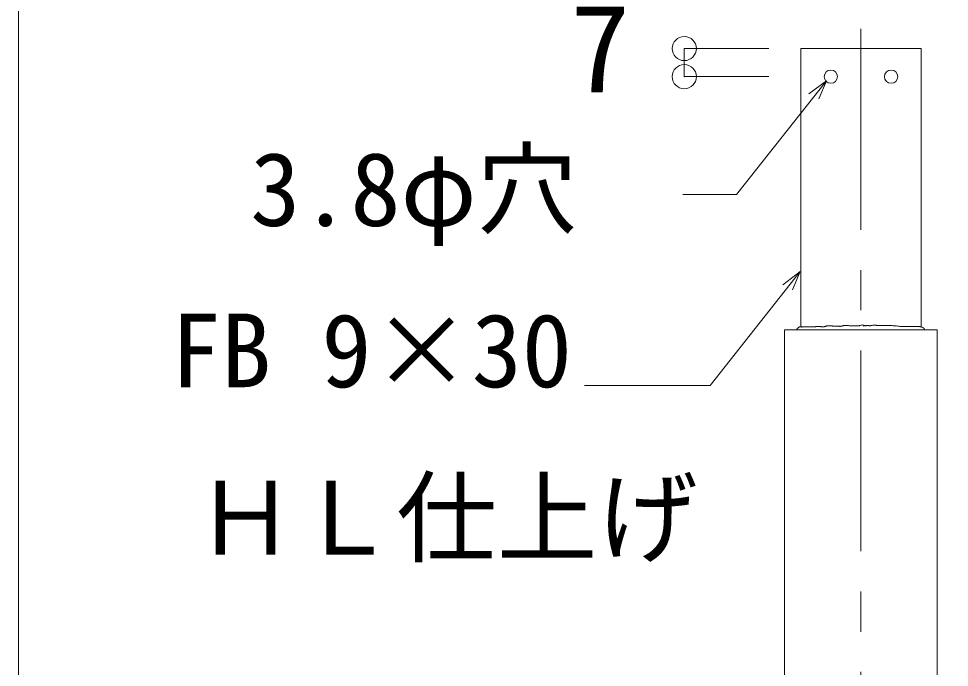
# Model space of a CAD drawing. Units: millimetres, scale not verified. Extents: x -3793 to 1974, y -1367 to 1367.
# Drawn here: x -1974 to -1742.4, y -708 to -546.5 of the extents above; entities that cross this region are included whole.
import ezdxf
from ezdxf.enums import TextEntityAlignment as Align

# ---------------------------------------------------------------- set-up
doc = ezdxf.new("R2010")
doc.units = ezdxf.units.MM
doc.header["$LTSCALE"] = 10
doc.header["$PDMODE"] = 32
doc.header["$PDSIZE"] = 6
doc.linetypes.add('CHAIN1', pattern=[8, 5, -1, 1, -1])
doc.layers.add('0-F_外枠', color=7, linetype='Continuous', lineweight=18)
doc.styles.add('ＭＳ ゴシック', font='')
doc.styles.get('ＭＳ ゴシック').set_extended_font_data('MS Gothic')

msp = doc.modelspace()

# ---------------------------------------------------------------- linework, layer by layer
at = {"layer": '0-F_外枠', "color": 5, "linetype": 'CHAIN1'}
msp.add_line((-1764.43, -549.09), (-1764.43, -1274.47), dxfattribs=at)
at = {"layer": '0-F_外枠', "color": 3, "lineweight": 9}
for p, q in [((-1808.38, -553.98), (-1787.33, -553.98)), ((-1808.38, -553.98), (-1808.38, -560.98)), ((-1808.38, -560.98), (-1787.33, -560.98)), ((-1773, -562.03), (-1777.37, -565.28)), ((-1795.39, -590.34), (-1808.72, -590.34)), ((-1779.53, -609.49), (-1781.47, -613.99)), ((-1801.91, -637.8), (-1833.23, -637.8))]:
    msp.add_line(p, q, dxfattribs=at)
at = {"layer": '0-F_外枠'}
for p, q in [((-1779.43, -553.98), (-1749.43, -553.98)), ((-1779.43, -553.98), (-1779.43, -623.25)), ((-1749.43, -553.98), (-1749.43, -623.27)), ((-1760.36, -622.88), (-1760.38, -622.88)), ((-1760.33, -622.88), (-1760.36, -622.88)), ((-1760.32, -622.88), (-1760.33, -622.88)), ((-1760.02, -622.88), (-1760.06, -622.88)), ((-1759.98, -622.88), (-1760.02, -622.88)), ((-1759.96, -622.88), (-1759.98, -622.88)), ((-1759.94, -622.88), (-1759.96, -622.88)), ((-1759.83, -622.88), (-1759.87, -622.88)), ((-1759.8, -622.88), (-1759.83, -622.88)), ((-1759.76, -622.88), (-1759.8, -622.88)), ((-1759.72, -622.88), (-1759.76, -622.88)), ((-1759.69, -622.88), (-1759.72, -622.88)), ((-1759.65, -622.88), (-1759.69, -622.88)), ((-1783.43, -623.98), (-1783.43, -1246.61)), ((-1778.62, -623.21), (-1778.63, -623.21)), ((-1778.6, -623.21), (-1778.62, -623.21)), ((-1778.59, -623.22), (-1778.6, -623.21)), ((-1778.58, -623.22), (-1778.59, -623.22)), ((-1778.53, -623.22), (-1778.54, -623.22)), ((-1778.51, -623.22), (-1778.53, -623.22)), ((-1778.49, -623.22), (-1778.51, -623.22)), ((-1778.48, -623.22), (-1778.49, -623.22)), ((-1778.46, -623.22), (-1778.48, -623.22)), ((-1778.45, -623.21), (-1778.46, -623.22)), ((-1778.07, -623.21), (-1778.11, -623.21)), ((-1778.02, -623.21), (-1778.07, -623.21)), ((-1777.99, -623.21), (-1778.02, -623.21)), ((-1777.96, -623.21), (-1777.99, -623.21)), ((-1777.74, -623.22), (-1777.79, -623.22)), ((-1777.68, -623.22), (-1777.74, -623.22)), ((-1777.63, -623.22), (-1777.68, -623.22)), ((-1777.57, -623.21), (-1777.63, -623.22)), ((-1777.52, -623.21), (-1777.57, -623.21)), ((-1777.48, -623.21), (-1777.52, -623.21)), ((-1777.47, -623.21), (-1777.48, -623.21)), ((-1777.44, -623.21), (-1777.47, -623.21)), ((-1777.42, -623.21), (-1777.44, -623.21)), ((-1777.39, -623.21), (-1777.42, -623.21)), ((-1777.37, -623.21), (-1777.39, -623.21)), ((-1777.3, -623.21), (-1777.32, -623.21)), ((-1777.27, -623.21), (-1777.3, -623.21)), ((-1777.26, -623.21), (-1777.27, -623.21)), ((-1777.23, -623.21), (-1777.26, -623.21)), ((-1777.18, -623.21), (-1777.23, -623.21)), ((-1777.13, -623.21), (-1777.18, -623.21)), ((-1777.08, -623.21), (-1777.13, -623.21)), ((-1777.03, -623.21), (-1777.08, -623.21)), ((-1776.98, -623.21), (-1777.03, -623.21)), ((-1776.93, -623.21), (-1776.98, -623.21)), ((-1776.88, -623.21), (-1776.93, -623.21)), ((-1776.83, -623.21), (-1776.88, -623.21)), ((-1776.81, -623.21), (-1776.83, -623.21)), ((-1776.8, -623.21), (-1776.81, -623.21)), ((-1776.78, -623.21), (-1776.8, -623.21)), ((-1776.76, -623.21), (-1776.78, -623.21)), ((-1776.74, -623.21), (-1776.76, -623.21)), ((-1776.72, -623.22), (-1776.74, -623.21)), ((-1776.7, -623.22), (-1776.72, -623.22)), ((-1776.69, -623.22), (-1776.7, -623.22)), ((-1776.67, -623.21), (-1776.69, -623.22)), ((-1776.65, -623.21), (-1776.67, -623.21)), ((-1776.64, -623.21), (-1776.65, -623.21)), ((-1776.62, -623.21), (-1776.64, -623.21)), ((-1776.58, -623.21), (-1776.62, -623.21)), ((-1776.55, -623.21), (-1776.58, -623.21)), ((-1769.17, -623.05), (-1769.19, -623.05)), ((-1769.15, -623.04), (-1769.17, -623.05)), ((-1769.13, -623.03), (-1769.15, -623.04)), ((-1769.11, -623.03), (-1769.13, -623.03)), ((-1769.09, -623.02), (-1769.11, -623.03)), ((-1766.24, -622.99), (-1766.28, -622.99)), ((-1766.21, -622.99), (-1766.24, -622.99)), ((-1766.18, -622.99), (-1766.21, -622.99)), ((-1766.13, -622.99), (-1766.18, -622.99)), ((-1763.45, -622.93), (-1763.47, -622.93)), ((-1763.43, -622.93), (-1763.45, -622.93)), ((-1763.04, -622.93), (-1763.09, -622.93)), ((-1763.02, -622.93), (-1763.04, -622.93)), ((-1757.6, -622.93), (-1757.63, -622.93)), ((-1757.57, -622.93), (-1757.61, -622.93)), ((-1757.54, -622.93), (-1757.58, -622.93)), ((-1757.51, -622.93), (-1757.55, -622.93)), ((-1757.48, -622.93), (-1757.52, -622.93)), ((-1757.45, -622.93), (-1757.49, -622.93)), ((-1757.42, -622.93), (-1757.46, -622.93)), ((-1757.39, -622.93), (-1757.43, -622.93)), ((-1757.38, -622.93), (-1757.4, -622.93)), ((-1753.81, -623.16), (-1753.85, -623.16)), ((-1753.77, -623.16), (-1753.81, -623.16)), ((-1753.74, -623.16), (-1753.77, -623.16)), ((-1753.72, -623.16), (-1753.74, -623.16)), ((-1753.69, -623.16), (-1753.71, -623.16)), ((-1753.65, -623.16), (-1753.69, -623.16)), ((-1753.6, -623.16), (-1753.65, -623.16)), ((-1753.56, -623.16), (-1753.6, -623.16)), ((-1753.52, -623.16), (-1753.56, -623.16)), ((-1753.47, -623.16), (-1753.52, -623.16)), ((-1753.43, -623.16), (-1753.47, -623.16)), ((-1753.39, -623.16), (-1753.43, -623.16)), ((-1753.34, -623.16), (-1753.39, -623.16)), ((-1753.32, -623.16), (-1753.34, -623.16)), ((-1753.29, -623.16), (-1753.32, -623.16)), ((-1753.25, -623.16), (-1753.29, -623.16)), ((-1753.21, -623.16), (-1753.25, -623.16)), ((-1753.16, -623.16), (-1753.21, -623.16)), ((-1753.12, -623.16), (-1753.16, -623.16)), ((-1753.08, -623.16), (-1753.12, -623.16)), ((-1753.04, -623.16), (-1753.08, -623.16)), ((-1752.99, -623.16), (-1753.04, -623.16)), ((-1752.95, -623.16), (-1752.99, -623.16)), ((-1752.92, -623.16), (-1752.95, -623.16)), ((-1752.9, -623.16), (-1752.92, -623.16)), ((-1752.85, -623.16), (-1752.9, -623.16)), ((-1752.8, -623.16), (-1752.85, -623.16)), ((-1752.75, -623.16), (-1752.8, -623.16)), ((-1752.7, -623.16), (-1752.75, -623.16)), ((-1752.65, -623.16), (-1752.7, -623.16)), ((-1752.5, -623.16), (-1752.55, -623.16)), ((-1752.47, -623.16), (-1752.5, -623.16)), ((-1752.45, -623.16), (-1752.47, -623.16)), ((-1752.4, -623.16), (-1752.45, -623.16)), ((-1752.35, -623.16), (-1752.4, -623.16)), ((-1752.2, -623.16), (-1752.25, -623.16)), ((-1752.15, -623.16), (-1752.2, -623.16)), ((-1752.1, -623.16), (-1752.15, -623.16)), ((-1752.05, -623.16), (-1752.1, -623.16)), ((-1752.02, -623.16), (-1752.05, -623.16)), ((-1751.99, -623.16), (-1752.02, -623.16)), ((-1751.93, -623.16), (-1751.99, -623.16)), ((-1751.86, -623.16), (-1751.93, -623.16)), ((-1751.8, -623.16), (-1751.86, -623.16)), ((-1751.74, -623.16), (-1751.8, -623.16)), ((-1751.68, -623.16), (-1751.74, -623.16)), ((-1751.62, -623.16), (-1751.68, -623.16)), ((-1751.56, -623.16), (-1751.62, -623.16)), ((-1751.5, -623.16), (-1751.56, -623.16)), ((-1751.46, -623.16), (-1751.5, -623.16)), ((-1751.42, -623.16), (-1751.46, -623.16)), ((-1751.35, -623.16), (-1751.42, -623.16)), ((-1751.29, -623.16), (-1751.35, -623.16)), ((-1751.22, -623.16), (-1751.29, -623.16)), ((-1751.15, -623.16), (-1751.22, -623.16)), ((-1750.82, -623.16), (-1750.84, -623.16)), ((-1750.78, -623.16), (-1750.82, -623.16)), ((-1750.74, -623.16), (-1750.78, -623.16)), ((-1750.71, -623.16), (-1750.74, -623.16)), ((-1750.67, -623.16), (-1750.71, -623.16)), ((-1750.51, -623.16), (-1750.53, -623.16)), ((-1749.51, -623.25), (-1749.53, -623.24)), ((-1749.5, -623.25), (-1749.51, -623.25)), ((-1749.48, -623.26), (-1749.5, -623.25)), ((-1749.47, -623.26), (-1749.48, -623.26)), ((-1749.47, -623.26), (-1749.48, -623.26)), ((-1749.46, -623.27), (-1749.47, -623.26)), ((-1749.45, -623.27), (-1749.46, -623.27)), ((-1749.44, -623.27), (-1749.45, -623.27)), ((-1749.43, -623.28), (-1749.44, -623.28)), ((-1749.41, -623.28), (-1749.42, -623.28)), ((-1749.39, -623.29), (-1749.4, -623.29)), ((-1749.37, -623.3), (-1749.38, -623.3)), ((-1749.35, -623.31), (-1749.36, -623.3)), ((-1749.35, -623.32), (-1749.35, -623.32)), ((-1749.34, -623.32), (-1749.34, -623.31)), ((-1749.33, -623.32), (-1749.33, -623.32)), ((-1749.31, -623.33), (-1749.32, -623.33)), ((-1749.29, -623.34), (-1749.3, -623.34)), ((-1749.28, -623.35), (-1749.29, -623.34)), ((-1749.28, -623.35), (-1749.29, -623.34)), ((-1749.28, -623.35), (-1749.29, -623.34)), ((-1749.2, -623.36), (-1749.2, -623.36)), ((-1749.2, -623.36), (-1749.2, -623.36)), ((-1749.2, -623.36), (-1749.2, -623.36)), ((-1749.19, -623.36), (-1749.19, -623.36)), ((-1749.19, -623.36), (-1749.19, -623.36)), ((-1749.18, -623.36), (-1749.18, -623.36)), ((-1749.18, -623.36), (-1749.18, -623.36)), ((-1749.17, -623.36), (-1749.17, -623.36)), ((-1749.17, -623.37), (-1749.17, -623.37)), ((-1749.17, -623.37), (-1749.17, -623.37)), ((-1749.16, -623.37), (-1749.16, -623.37)), ((-1749.15, -623.37), (-1749.16, -623.37)), ((-1749.14, -623.38), (-1749.15, -623.37)), ((-1749.13, -623.38), (-1749.14, -623.38)), ((-1749.13, -623.38), (-1749.13, -623.38)), ((-1749.12, -623.39), (-1749.13, -623.38)), ((-1749.12, -623.39), (-1749.12, -623.38)), ((-1749.11, -623.39), (-1749.12, -623.39)), ((-1749.12, -623.39), (-1749.12, -623.39)), ((-1748.95, -623.47), (-1748.96, -623.47)), ((-1748.95, -623.48), (-1748.95, -623.47)), ((-1748.94, -623.48), (-1748.95, -623.48)), ((-1748.92, -623.5), (-1748.93, -623.49)), ((-1748.92, -623.5), (-1748.93, -623.49)), ((-1745.43, -623.98), (-1745.43, -1246.6))]:
    msp.add_line(p, q, dxfattribs=at)
for points in [[(-1974, -1366.99), (1973.99, -1366.99), (1973.99, 1367), (-1974, 1367)], [(-1749.38, -623.32), (-1749.39, -623.32), (-1749.38, -623.32)]]:
    msp.add_lwpolyline(points, close=True, dxfattribs=at)
at = {"layer": '0-F_外枠', "color": 3, "lineweight": 9}
for points in [[(-1795.39, -590.34), (-1773, -562.03), (-1774.94, -566.53)], [(-1801.91, -637.8), (-1779.53, -609.49), (-1783.89, -612.74)]]:
    msp.add_lwpolyline(points, dxfattribs=at)
at = {"layer": '0-F_外枠'}
for points in [[(-1766.7, -622.99), (-1766.75, -622.99), (-1766.8, -622.99), (-1766.84, -622.99), (-1766.89, -622.99), (-1766.93, -622.99), (-1766.97, -622.99), (-1767.01, -622.99), (-1767.03, -622.99), (-1767.07, -622.99), (-1767.15, -622.98), (-1767.23, -622.97), (-1767.32, -622.96), (-1767.4, -622.94), (-1767.5, -622.93), (-1767.59, -622.91), (-1767.69, -622.9), (-1767.8, -622.89), (-1767.86, -622.88), (-1767.94, -622.87), (-1768.07, -622.87), (-1768.21, -622.87), (-1768.34, -622.87), (-1768.47, -622.88), (-1768.61, -622.9), (-1768.74, -622.93), (-1768.87, -622.96), (-1769, -622.99), (-1769.08, -623.01), (-1769.09, -623.02)], [(-1763.66, -623.04), (-1763.67, -623.02), (-1763.69, -623), (-1763.72, -622.97), (-1763.76, -622.93), (-1763.88, -622.84), (-1764.1, -622.77), (-1764.31, -622.78), (-1764.48, -622.81), (-1764.6, -622.86), (-1764.71, -622.91), (-1764.79, -622.95), (-1764.86, -622.98), (-1764.91, -623), (-1764.92, -623), (-1764.92, -623), (-1764.92, -623), (-1764.93, -623), (-1764.94, -623), (-1764.96, -623), (-1764.98, -623), (-1765.01, -623), (-1765.05, -623)], [(-1760.38, -622.88), (-1760.4, -622.88), (-1760.42, -622.88), (-1760.44, -622.88), (-1760.46, -622.88), (-1760.47, -622.88), (-1760.48, -622.88), (-1760.49, -622.88), (-1760.5, -622.88), (-1760.52, -622.88), (-1760.54, -622.87), (-1760.57, -622.87), (-1760.6, -622.86), (-1760.64, -622.85), (-1760.68, -622.85), (-1760.72, -622.84), (-1760.77, -622.83), (-1760.8, -622.82), (-1760.9, -622.81), (-1761.06, -622.81), (-1761.22, -622.82), (-1761.37, -622.83), (-1761.51, -622.85), (-1761.64, -622.88), (-1761.76, -622.9), (-1761.87, -622.92), (-1761.98, -622.93), (-1762.03, -622.93), (-1762.05, -622.94), (-1762.1, -622.94), (-1762.14, -622.94), (-1762.19, -622.94), (-1762.24, -622.94), (-1762.29, -622.94), (-1762.34, -622.94), (-1762.4, -622.94)], [(-1760.06, -622.88), (-1760.09, -622.88), (-1760.13, -622.88), (-1760.17, -622.88), (-1760.21, -622.88), (-1760.25, -622.88), (-1760.29, -622.88), (-1760.31, -622.88)], [(-1759.87, -622.88), (-1759.91, -622.88), (-1759.94, -622.88)], [(-1757.63, -622.93), (-1757.65, -622.93), (-1757.77, -622.93), (-1757.98, -622.93), (-1758.19, -622.92), (-1758.41, -622.91), (-1758.62, -622.9), (-1758.84, -622.9), (-1759.06, -622.89), (-1759.28, -622.88), (-1759.5, -622.88), (-1759.62, -622.88), (-1759.65, -622.88)], [(-1783.43, -623.98), (-1779.83, -623.98), (-1745.43, -623.98)], [(-1780.23, -623.65), (-1780.26, -623.68), (-1780.3, -623.73), (-1780.35, -623.78), (-1780.39, -623.83), (-1780.42, -623.88), (-1780.45, -623.92), (-1780.46, -623.97), (-1780.46, -623.98)], [(-1778.64, -623.21), (-1778.66, -623.21), (-1778.68, -623.21), (-1778.71, -623.21), (-1778.74, -623.21), (-1778.78, -623.21), (-1778.82, -623.22), (-1778.84, -623.22), (-1778.88, -623.22), (-1778.92, -623.23), (-1778.97, -623.24), (-1779, -623.25), (-1779.03, -623.26), (-1779.06, -623.27), (-1779.07, -623.27), (-1779.08, -623.28), (-1779.09, -623.28), (-1779.08, -623.28), (-1779.08, -623.28), (-1779.11, -623.28), (-1779.14, -623.28), (-1779.2, -623.27), (-1779.27, -623.26), (-1779.35, -623.25), (-1779.46, -623.25), (-1779.58, -623.25), (-1779.71, -623.27), (-1779.81, -623.31), (-1779.87, -623.34), (-1779.95, -623.38), (-1780.03, -623.44), (-1780.09, -623.49), (-1780.14, -623.55), (-1780.19, -623.6), (-1780.23, -623.65), (-1780.25, -623.68)], [(-1778.54, -623.22), (-1778.56, -623.22), (-1778.57, -623.22), (-1778.59, -623.22)], [(-1778.11, -623.21), (-1778.16, -623.21), (-1778.21, -623.21), (-1778.26, -623.21), (-1778.31, -623.21), (-1778.37, -623.21), (-1778.42, -623.21), (-1778.45, -623.21)], [(-1777.79, -623.22), (-1777.85, -623.22), (-1777.9, -623.22), (-1777.96, -623.21)], [(-1777.32, -623.21), (-1777.35, -623.21), (-1777.37, -623.21)], [(-1775.77, -623.2), (-1775.81, -623.2), (-1775.84, -623.21), (-1775.87, -623.21), (-1775.9, -623.22), (-1775.91, -623.22), (-1775.92, -623.22), (-1775.95, -623.22), (-1775.99, -623.22), (-1776.02, -623.22), (-1776.06, -623.22), (-1776.11, -623.22), (-1776.15, -623.22), (-1776.2, -623.22), (-1776.25, -623.22), (-1776.29, -623.22), (-1776.31, -623.21), (-1776.35, -623.21), (-1776.39, -623.21), (-1776.43, -623.21), (-1776.47, -623.21), (-1776.51, -623.21), (-1776.55, -623.21)], [(-1775.17, -623.15), (-1775.22, -623.15), (-1775.28, -623.15), (-1775.33, -623.15), (-1775.39, -623.15), (-1775.46, -623.15), (-1775.52, -623.16), (-1775.57, -623.16), (-1775.6, -623.17), (-1775.65, -623.17), (-1775.69, -623.18), (-1775.74, -623.19), (-1775.77, -623.2)], [(-1774.9, -623.16), (-1774.93, -623.16), (-1774.97, -623.16), (-1775, -623.16), (-1775.03, -623.16), (-1775.05, -623.16), (-1775.08, -623.16), (-1775.12, -623.16), (-1775.17, -623.15)], [(-1773.87, -623.22), (-1773.89, -623.22), (-1773.92, -623.22), (-1773.95, -623.22), (-1773.96, -623.22), (-1774, -623.21), (-1774.08, -623.21), (-1774.15, -623.2), (-1774.23, -623.19), (-1774.31, -623.19), (-1774.39, -623.18), (-1774.48, -623.17), (-1774.57, -623.16), (-1774.66, -623.16), (-1774.71, -623.16), (-1774.74, -623.16), (-1774.78, -623.16), (-1774.82, -623.16), (-1774.86, -623.16), (-1774.9, -623.16)], [(-1770.95, -623.04), (-1771, -623.04), (-1771.04, -623.05), (-1771.07, -623.05), (-1771.12, -623.05), (-1771.21, -623.04), (-1771.31, -623.04), (-1771.4, -623.03), (-1771.5, -623.03), (-1771.6, -623.02), (-1771.71, -623.01), (-1771.82, -623), (-1771.92, -622.99), (-1771.99, -622.99), (-1772.06, -622.99), (-1772.17, -622.98), (-1772.29, -622.98), (-1772.41, -622.98), (-1772.53, -622.99), (-1772.65, -622.99), (-1772.77, -623), (-1772.89, -623.02), (-1773.01, -623.04), (-1773.08, -623.06), (-1773.14, -623.07), (-1773.23, -623.09), (-1773.32, -623.12), (-1773.4, -623.14), (-1773.47, -623.16), (-1773.54, -623.18), (-1773.61, -623.19), (-1773.67, -623.21), (-1773.72, -623.21), (-1773.75, -623.22), (-1773.76, -623.22), (-1773.78, -623.22), (-1773.8, -623.22), (-1773.82, -623.22), (-1773.85, -623.22), (-1773.87, -623.22)], [(-1770.03, -623.1), (-1770.06, -623.1), (-1770.08, -623.11), (-1770.11, -623.11), (-1770.13, -623.11), (-1770.15, -623.1), (-1770.17, -623.1), (-1770.18, -623.1), (-1770.19, -623.1), (-1770.22, -623.1), (-1770.25, -623.09), (-1770.29, -623.09), (-1770.33, -623.08), (-1770.37, -623.07), (-1770.42, -623.07), (-1770.47, -623.06), (-1770.53, -623.05), (-1770.56, -623.05), (-1770.6, -623.04), (-1770.67, -623.04), (-1770.73, -623.04), (-1770.79, -623.04), (-1770.85, -623.04), (-1770.9, -623.04), (-1770.95, -623.04)], [(-1769.73, -623.1), (-1769.78, -623.1), (-1769.84, -623.1), (-1769.9, -623.1), (-1769.94, -623.1), (-1769.96, -623.1), (-1769.99, -623.1), (-1770.03, -623.1)], [(-1769.22, -623.06), (-1769.23, -623.07), (-1769.24, -623.07), (-1769.27, -623.08), (-1769.29, -623.08), (-1769.31, -623.09), (-1769.34, -623.09), (-1769.36, -623.09), (-1769.39, -623.1), (-1769.42, -623.1), (-1769.44, -623.1), (-1769.46, -623.1), (-1769.48, -623.1), (-1769.53, -623.11), (-1769.57, -623.11), (-1769.62, -623.11), (-1769.67, -623.11), (-1769.73, -623.1)], [(-1769.18, -623.05), (-1769.2, -623.06), (-1769.21, -623.06), (-1769.23, -623.07)], [(-1766.62, -622.99), (-1766.65, -622.99), (-1766.7, -622.99)], [(-1766.28, -622.99), (-1766.33, -622.99), (-1766.37, -622.99), (-1766.41, -622.99), (-1766.46, -622.99), (-1766.5, -622.99), (-1766.55, -622.99), (-1766.59, -622.99), (-1766.62, -622.99)], [(-1765.05, -623), (-1765.08, -622.99), (-1765.11, -622.99), (-1765.15, -622.99), (-1765.23, -622.98), (-1765.3, -622.98), (-1765.37, -622.98), (-1765.43, -622.98), (-1765.5, -622.98), (-1765.56, -622.99), (-1765.63, -622.99), (-1765.69, -622.99), (-1765.72, -622.99), (-1765.75, -622.99), (-1765.8, -622.99), (-1765.86, -622.99), (-1765.91, -622.99), (-1765.96, -622.99), (-1766.02, -622.99), (-1766.07, -622.99), (-1766.13, -622.99)], [(-1763.47, -622.93), (-1763.5, -622.93), (-1763.53, -622.93), (-1763.56, -622.93), (-1763.59, -622.93), (-1763.63, -622.93), (-1763.67, -622.93), (-1763.71, -622.93), (-1763.74, -622.94), (-1763.77, -622.94), (-1763.81, -622.95), (-1763.85, -622.95), (-1763.87, -622.96), (-1763.88, -622.96), (-1763.87, -622.96), (-1763.84, -622.96), (-1763.8, -622.96), (-1763.75, -622.98), (-1763.71, -623), (-1763.68, -623.02), (-1763.66, -623.04), (-1763.66, -623.04)], [(-1763.64, -623.06), (-1763.64, -623.05), (-1763.65, -623.05), (-1763.66, -623.04)], [(-1763.09, -622.93), (-1763.14, -622.94), (-1763.19, -622.94), (-1763.24, -622.94), (-1763.28, -622.94), (-1763.33, -622.94), (-1763.37, -622.94), (-1763.41, -622.93), (-1763.44, -622.93)], [(-1762.4, -622.94), (-1762.45, -622.93), (-1762.49, -622.93), (-1762.52, -622.93), (-1762.58, -622.93), (-1762.64, -622.93), (-1762.7, -622.93), (-1762.75, -622.93), (-1762.81, -622.93), (-1762.87, -622.93), (-1762.93, -622.93), (-1762.98, -622.93), (-1763.01, -622.93)], [(-1753.85, -623.16), (-1753.88, -623.16), (-1753.92, -623.16), (-1753.95, -623.16), (-1753.99, -623.16), (-1754.02, -623.16), (-1754.04, -623.16), (-1754.19, -623.15), (-1754.46, -623.14), (-1754.73, -623.12), (-1755.01, -623.09), (-1755.29, -623.05), (-1755.57, -623.02), (-1755.86, -622.99), (-1756.15, -622.96), (-1756.45, -622.94), (-1756.63, -622.93), (-1756.68, -622.93), (-1756.76, -622.93), (-1756.85, -622.93), (-1756.93, -622.93), (-1757.01, -622.93), (-1757.09, -622.93), (-1757.17, -622.93), (-1757.25, -622.93), (-1757.33, -622.93), (-1757.38, -622.93)], [(-1752.55, -623.16), (-1752.6, -623.16), (-1752.65, -623.16)], [(-1752.25, -623.16), (-1752.3, -623.16), (-1752.35, -623.16)], [(-1750.84, -623.16), (-1750.88, -623.16), (-1750.95, -623.16), (-1751.01, -623.16), (-1751.08, -623.16), (-1751.15, -623.16)], [(-1750.53, -623.16), (-1750.56, -623.16), (-1750.6, -623.16), (-1750.63, -623.16), (-1750.67, -623.16)], [(-1749.53, -623.24), (-1749.55, -623.24), (-1749.57, -623.23), (-1749.59, -623.22), (-1749.62, -623.21), (-1749.64, -623.21), (-1749.66, -623.2), (-1749.69, -623.19), (-1749.72, -623.19), (-1749.76, -623.18), (-1749.8, -623.17), (-1749.83, -623.17), (-1749.87, -623.17), (-1749.9, -623.16), (-1749.93, -623.16), (-1749.96, -623.16), (-1749.97, -623.16), (-1750.01, -623.16), (-1750.07, -623.16), (-1750.13, -623.15), (-1750.19, -623.15), (-1750.25, -623.15), (-1750.31, -623.16), (-1750.37, -623.16), (-1750.42, -623.16), (-1750.48, -623.16), (-1750.51, -623.16)], [(-1749.19, -623.35), (-1749.22, -623.35), (-1749.27, -623.33), (-1749.31, -623.32), (-1749.35, -623.32), (-1749.37, -623.32), (-1749.39, -623.32)], [(-1749.33, -623.33), (-1749.32, -623.33), (-1749.32, -623.33)], [(-1749.29, -623.34), (-1749.29, -623.34), (-1749.29, -623.34)], [(-1748.93, -623.49), (-1748.95, -623.48), (-1748.97, -623.46), (-1749.01, -623.43), (-1749.05, -623.41), (-1749.1, -623.39), (-1749.14, -623.37), (-1749.16, -623.37)], [(-1748.95, -623.47), (-1748.96, -623.47), (-1748.96, -623.47)], [(-1748.69, -623.69), (-1748.71, -623.67), (-1748.73, -623.64), (-1748.76, -623.61), (-1748.79, -623.58), (-1748.81, -623.56), (-1748.84, -623.54), (-1748.87, -623.52), (-1748.9, -623.5), (-1748.93, -623.49), (-1748.94, -623.48)], [(-1748.93, -623.49), (-1748.93, -623.49), (-1748.93, -623.49)], [(-1748.69, -623.69), (-1748.69, -623.69), (-1748.68, -623.71), (-1748.66, -623.72), (-1748.65, -623.74), (-1748.64, -623.75), (-1748.63, -623.77), (-1748.62, -623.78), (-1748.61, -623.8), (-1748.61, -623.82), (-1748.6, -623.83), (-1748.6, -623.83), (-1748.6, -623.84), (-1748.6, -623.84), (-1748.6, -623.85), (-1748.59, -623.86), (-1748.59, -623.86), (-1748.59, -623.87), (-1748.59, -623.88), (-1748.59, -623.88), (-1748.59, -623.89), (-1748.58, -623.9), (-1748.58, -623.91), (-1748.58, -623.93), (-1748.57, -623.95), (-1748.57, -623.96), (-1748.56, -623.98)]]:
    msp.add_lwpolyline(points, dxfattribs=at)
for centre in [(-1771.93, -560.98), (-1756.93, -560.98)]:
    msp.add_circle(centre, 1.65, dxfattribs=at)
at = {"layer": '0-F_外枠', "color": 3}
for p in [(-1808.38, -553.98), (-1808.38, -560.98)]:
    msp.add_point(p, dxfattribs=at)

# ---------------------------------------------------------------- texts
at = {"layer": '0-F_外枠', "color": 2, "style": 'ＭＳ ゴシック'}
for s, height, p in [('7', 21.99, (-1836.77, -571.48)), ('3.8φ穴', 18.33, (-1916.38, -603.62)), ('FB 9×30', 18.33, (-1936.09, -643.76)), ('ＨＬ仕上げ', 18.33, (-1930.05, -685.38))]:
    msp.add_text(s, height=height, dxfattribs=at).set_placement(p, align=Align.BOTTOM_LEFT)

doc.saveas('drawing.dxf')
